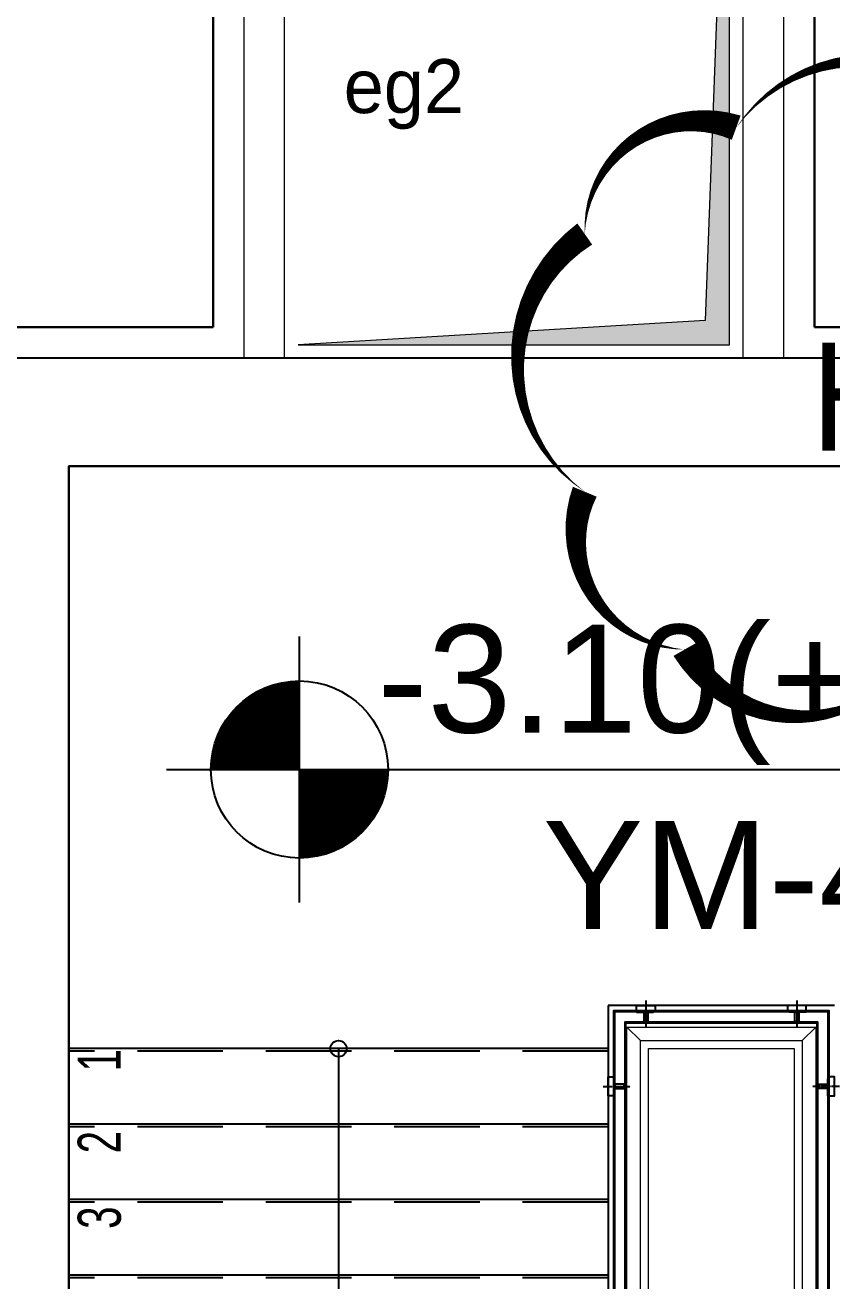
# Model space of a CAD drawing. Header units: metres. Extents: x -20317 to 2216, y -10281 to 3094.
# Drawn here: x -3444.7 to -3145.4, y -1088 to -622.3 of the extents above; entities that cross this region are included whole.
import ezdxf
from ezdxf.enums import TextEntityAlignment as Align

# ---------------------------------------------------------------- set-up
doc = ezdxf.new("R2010")
doc.units = ezdxf.units.M
doc.header["$MEASUREMENT"] = 0
doc.linetypes.add('DASHDOT', pattern=[1, 0.5, -0.25, 0, -0.25])
doc.linetypes.add('HIDDEN', pattern=[9.525, 6.35, -3.175])
doc.layers.get('0').update_dxf_attribs({"color": 30, "lineweight": 0})
for name, color, linetype, lineweight in [('Ag-110', 3, 'Continuous', 30), ('AG-Wall', 4, 'Continuous', 20), ('AI-040', 2, 'Continuous', 20), ('HOLD', 7, 'Continuous', 0), ('shaft', 3, 'Continuous', 20)]:
    doc.layers.add(name, color=color, linetype=linetype, lineweight=lineweight)
for name, color, linetype in [('AG-HIDDEN', 9, 'HIDDEN'), ('AG-STAIR', 3, 'Continuous'), ('AG-TEXT', 7, 'Continuous'), ('AR-HANDRAIL', 20, 'Continuous'), ('V-0_Notation_Level_200', 2, 'Continuous'), ('V-2_Wall_Concrete', 160, 'Continuous')]:
    doc.layers.add(name, color=color, linetype=linetype)
doc.styles.add('$0$IIS IKEA SANS', font='')
doc.styles.add('ALANLAR_B8$0$ALANLAR_B8$0$VIVA_100', font='arial.ttf', dxfattribs={"height": 25})
doc.styles.add('ARIAL', font='arial.ttf', dxfattribs={"width": 0.9})
doc.styles.add('ARIAL-ING', font='arial.ttf')
doc.styles.get('$0$IIS IKEA SANS').set_extended_font_data('IKEA Sans')

# ---------------------------------------------------------------- blocks, each defined once
blk = doc.blocks.new('A$C74964C84')
at = {"layer": 'V-2_Wall_Concrete'}
blk.add_line((2300, 5140), (9100, 5140), dxfattribs=at)
at = {"layer": 'V-2_Wall_Concrete', "ltscale": 1000, "transparency": 33554687}
blk.add_line((9100, 5140), (9100, 2260), dxfattribs=at)
at = {"layer": 'V-2_Wall_Concrete'}
for points in [[(9500, 2260), (9500, 5540), (2300, 5540)], [(9100, 2260), (9100, 5140), (2300, 5140)]]:
    blk.add_lwpolyline(points, dxfattribs=at)
blk = doc.blocks.new('*U46')
for p, q in [((0, -492.7), (0, 492.7)), ((-492.7, 0), (2190.6, 0))]:
    blk.add_line(p, q)
at = {"const_width": 328.5}
for points in [[(0, 164.2, 0.414214), (-164.2, 0, 0.414214)], [(0, -164.2, 0.414214), (164.2, 0, 0.414214)]]:
    blk.add_lwpolyline(points, format="xyb", dxfattribs=at)
blk.add_circle((0, 0), 328.5)
at = {"style": 'ALANLAR_B8$0$ALANLAR_B8$0$VIVA_100'}
for tag, p in [('%%P0.00', (1896.6, 136.9)), ('-0.07', (1833.7, -501.6))]:
    blk.add_attdef(tag, text='', height=400, dxfattribs=at).set_placement(p, align=Align.RIGHT)
blk = doc.blocks.new('exhaust')
at = {"color": 8, "ltscale": 0.3}
blk.add_lwpolyline([(0, 700), (4640, 700), (4640, 0), (0, 0)], close=True, dxfattribs=at)
for points in [[(50, 650), (0, 700)], [(4590, 650), (4640, 700)], [(50, 50), (0, 0)], [(4640, 0), (4590, 50)]]:
    blk.add_lwpolyline(points, dxfattribs=at)
at = {"color": 122, "ltscale": 0.3}
blk.add_lwpolyline([(50, 650), (4590, 650), (4590, 50), (50, 50)], close=True, dxfattribs=at)
for points in [[(2305, 80), (80, 80), (80, 620), (2305, 620), (2305, 80)], [(2335, 620), (4560, 620), (4560, 80), (2335, 80), (2335, 620)]]:
    blk.add_lwpolyline(points, dxfattribs=at)
blk = doc.blocks.new('KKK1')
at = {"layer": 'AR-HANDRAIL', "linetype": 'DASHDOT', "ltscale": 5}
blk.add_lwpolyline([(-140, 18), (-140, -82)], dxfattribs=at)
at = {"layer": 'AR-HANDRAIL', "color": 152, "ltscale": 2.5}
blk.add_lwpolyline([(-175, -20), (-175, 0), (-105, 0), (-105, -20)], dxfattribs=at)
at = {"layer": 'AR-HANDRAIL', "color": 9, "linetype": 'HIDDEN', "ltscale": 10}
blk.add_lwpolyline([(-175, -20), (-175, -25), (-105, -25), (-105, -20)], dxfattribs=at)
blk.add_lwpolyline([(-148, -25), (-148, -60), (-132, -60), (-132, -25)], close=True, dxfattribs=at)
blk = doc.blocks.new('A$C3D4C0FF5')
at = {"layer": 'AG-HIDDEN', "ltscale": 5}
for p, q in [((240, 703), (40, 703)), ((240, 675), (40, 675)), ((240, 647), (40, 647)), ((240, 619), (40, 619))]:
    blk.add_line(p, q, dxfattribs=at)
at = {"layer": 'AG-STAIR'}
for p, q in [((324, 720), (240, 720)), ((240, 720), (240, 327.44)), ((240, 704), (40, 704)), ((240, 676), (40, 676)), ((240, 648), (40, 648)), ((240, 620), (40, 620))]:
    blk.add_line(p, q, dxfattribs=at)
at = {"layer": 'AG-STAIR', "color": 9}
blk.add_line((140, 704), (140, 341.44), dxfattribs=at)
blk.add_circle((140, 704), 3, dxfattribs=at)
at = {"layer": 'AR-HANDRAIL', "color": 9, "ltscale": 2.5}
for points in [[(322, 524.44), (322, 718), (242, 718), (242, 327.16)], [(317.5, 525.07), (317.5, 713.5), (246.5, 713.5), (246.5, 326.53)]]:
    blk.add_lwpolyline(points, dxfattribs=at)
at = {"layer": 'AR-HANDRAIL', "ltscale": 2.5}
for points in [[(321.65, 524.49), (321.65, 717.65), (242.35, 717.65), (242.35, 327.12)], [(317.85, 525.02), (317.85, 713.85), (246.15, 713.85), (246.15, 326.58)]]:
    blk.add_lwpolyline(points, dxfattribs=at)
at = {"layer": 'AR-HANDRAIL', "yscale": 0.1, "zscale": 0.1}
for p, xscale in [((268, 720), 0.1), ((296, 720), -0.1)]:
    blk.add_blockref('KKK1', p, dxfattribs=dict(at, xscale=xscale))
for p, xscale, rotation in [((240, 704), 0.1, 90), ((324, 704), -0.1, 270)]:
    blk.add_blockref('KKK1', p, dxfattribs=dict(at, xscale=xscale, rotation=rotation))
at = {"layer": 'AG-TEXT', "ltscale": 0.3, "style": '$0$IIS IKEA SANS', "width": 0.7}
for s, p in [('1', (59.24, 695.55)), ('2', (59.24, 665.15)), ('3', (59.24, 637.15))]:
    blk.add_text(s, height=16, rotation=90, dxfattribs=at).set_placement(p)

msp = doc.modelspace()

# ---------------------------------------------------------------- hatches: boundary and pattern name
at = {"layer": 'shaft', "ltscale": 10}
h = msp.add_hatch(color=256, dxfattribs=at)
h.dxf.hatch_style = 1
h.paths.add_polyline_path([(-3343.44, -740.88), (-3183.44, -740.88), (-3183.44, -490.88), (-3192.44, -731.88)])

# ---------------------------------------------------------------- linework, layer by layer
at = {"layer": 'Ag-110', "ltscale": 1000, "transparency": 33554687}
for p, q in [((-3485.44, -734.38), (-3374.94, -734.38)), ((-3151.94, -734.38), (-3142.44, -734.38))]:
    msp.add_line(p, q, dxfattribs=at)
msp.add_lwpolyline([(-3374.94, -734.38), (-3374.94, -459.38), (-3151.94, -459.38), (-3151.94, -734.38)], dxfattribs=at)
at = {"layer": 'AG-Wall'}
for points in [[(-3363.44, -745.88), (-3363.44, -470.88), (-3163.44, -470.88), (-3163.44, -745.88)], [(-3348.44, -745.88), (-3348.44, -485.88), (-3178.44, -485.88), (-3178.44, -745.88), (-3348.44, -745.88)]]:
    msp.add_lwpolyline(points, dxfattribs=at)
at = {"layer": 'HOLD'}
msp.add_lwpolyline([(-2925.59, -660.36, 0, 9.56, -0.517742), (-2915.59, -755.95, 0, 9.56, -0.520567), (-2915.59, -851.55, 0, 9.56, -0.470181), (-3018.85, -853.88, 0, 9.56, -0.520567), (-3114.45, -853.88, 0, 9.56, -0.581384), (-3200.04, -853.88, 0, 9.56, -0.520567), (-3237.11, -795.36, 0, 9.56, -0.520567), (-3237.11, -699.77, 0, 9.56, -0.520567), (-3180.93, -660.36, 0, 9.56, -0.520567), (-3085.33, -660.36, 0, 9.56, -0.520567), (-2989.73, -660.36, 0, 9.56, -0.601722)], format="xyseb", close=True, dxfattribs=at)
at = {"layer": 'shaft', "ltscale": 2000}
msp.add_lwpolyline([(-3348.44, -745.88), (-3348.44, -485.88), (-3178.44, -485.88), (-3178.44, -745.88), (-3348.44, -745.88)], dxfattribs=at)
at = {"layer": 'shaft', "ltscale": 10}
msp.add_lwpolyline([(-3343.44, -740.88), (-3183.44, -740.88), (-3183.44, -490.88), (-3192.44, -731.88), (-3343.44, -740.88)], dxfattribs=at)
at = {"layer": 'shaft', "ltscale": 100}
msp.add_lwpolyline([(-3213.44, -1001.88), (-3159.44, -1001.88), (-3159.44, -1224.38), (-3213.44, -1224.38)], close=True, dxfattribs=at)

# ---------------------------------------------------------------- block references
at = {"xscale": 0.1, "yscale": 0.1, "zscale": 0.1, "rotation": 90}
msp.add_blockref('A$C74964C84', (-2914.44, -1695.88), dxfattribs=at)
msp.add_blockref('A$C3D4C0FF5', (-3468.44, -1705.88))
at = {"color": 2, "xscale": 0.1, "yscale": 0.1, "zscale": 0.1, "rotation": 90}
msp.add_blockref('exhaust', (-3151.44, -1457.88), dxfattribs=at)
at = {"layer": 'V-0_Notation_Level_200'}
ref = msp.add_blockref('*U46', (-3342.94, -898.38), dxfattribs=dict(at, xscale=0.1, yscale=0.1, zscale=0.1))
ref.add_attrib('%%P0.00', ' -3.10(+48.90)', dxfattribs={"layer": '0', "height": 40, "style": 'ALANLAR_B8$0$ALANLAR_B8$0$VIVA_100'}).set_placement((-3153.28, -884.69), align=Align.CENTER)

# ---------------------------------------------------------------- texts
at = {"layer": 'AG-TEXT', "ltscale": 0.3, "style": '$0$IIS IKEA SANS'}
msp.add_text('eg2', height=20, dxfattribs=at).set_placement((-3326.52, -654.95))
at = {"layer": 'AI-040', "style": 'ARIAL'}
msp.add_text('YM-4', height=40, dxfattribs=at).set_placement((-3185.92, -937.5), align=Align.MIDDLE_CENTER)
at = {"layer": 'HOLD', "style": 'ARIAL-ING', "width": 0.9}
msp.add_text('HOLD', height=40, dxfattribs=at).set_placement((-3153.15, -780.13))

doc.saveas('drawing.dxf')
